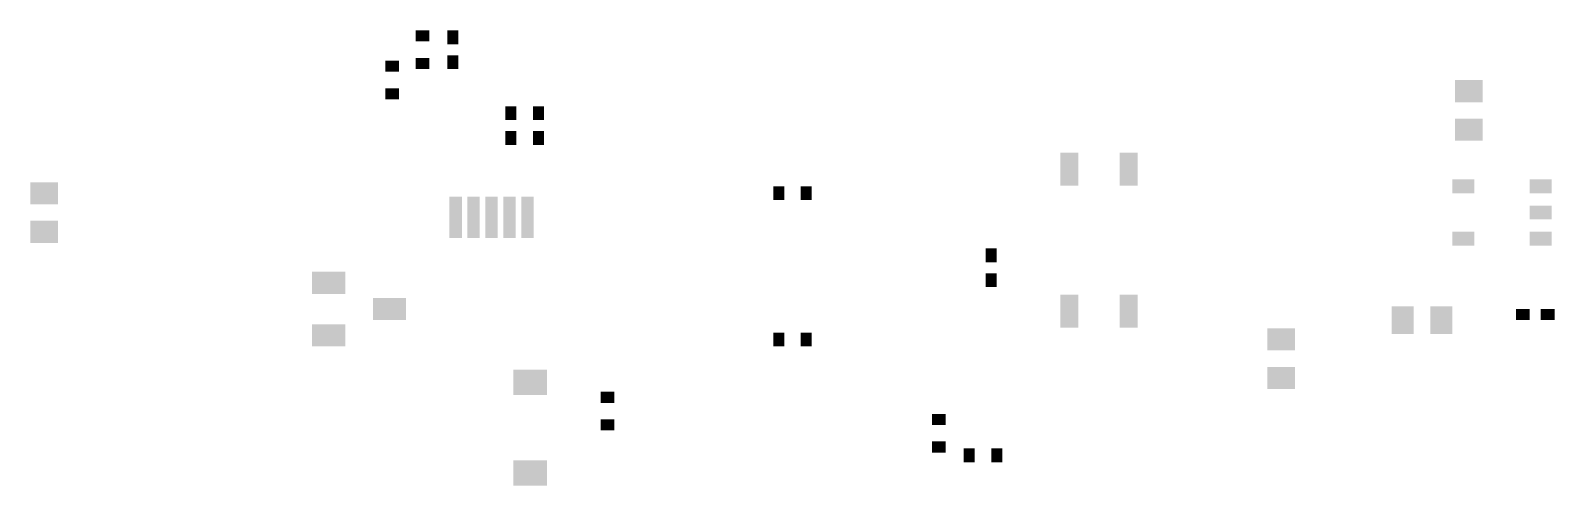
# Model space of a CAD drawing. Extents: x 2.3 to 57.5, y 2.1 to 18.6.
import ezdxf

# ---------------------------------------------------------------- set-up
doc = ezdxf.new("R2010")
doc.units = 0
doc.layers.add('31', color=253, linetype='CONTINUOUS')

# ---------------------------------------------------------------- blocks, each defined once
blk = doc.blocks.new('RECT')
blk.add_solid([(-0.5, -0.5), (0.5, -0.5), (-0.5, 0.5), (0.5, 0.5)])

msp = doc.modelspace()

# ---------------------------------------------------------------- block references
at = {"layer": '31'}
for p, xscale, yscale, rotation in [((16.5, 18.4), 0.4, 0.5, 90), ((17.6, 18.35), 0.5, 0.4, 270), ((17.6, 17.45), 0.5, 0.4, 270), ((15.4, 17.3), 0.4, 0.5, 90), ((16.5, 17.4), 0.4, 0.5, 90), ((15.4, 16.3), 0.4, 0.5, 90), ((19.7, 15.6), 0.4, 0.5, 180), ((20.7, 15.6), 0.4, 0.5, 180), ((19.7, 14.7), 0.4, 0.5, 180), ((20.7, 14.7), 0.4, 0.5, 180), ((39.925, 13.575), 1.2, 0.65, 270), ((42.075, 13.575), 1.2, 0.65, 270), ((29.4, 12.7), 0.4, 0.5, 180), ((30.4, 12.7), 0.4, 0.5, 180), ((54.2, 12.95), 0.5, 0.8, 90), ((57, 12.95), 0.5, 0.8, 90), ((17.7, 11.825), 1.5, 0.45, 90), ((18.35, 11.825), 1.5, 0.45, 90), ((19, 11.825), 1.5, 0.45, 90), ((19.65, 11.825), 1.5, 0.45, 90), ((20.3, 11.825), 1.5, 0.45, 90), ((57, 12), 0.5, 0.8, 270), ((54.2, 11.05), 0.5, 0.8, 90), ((57, 11.05), 0.5, 0.8, 90), ((37.1, 10.45), 0.5, 0.4, 270), ((13.1, 9.45), 0.8, 1.2, 270), ((37.1, 9.55), 0.5, 0.4, 270), ((15.3, 8.5), 0.8, 1.2, 270), ((39.925, 8.425), 1.2, 0.65, 270), ((42.075, 8.425), 1.2, 0.65, 270), ((56.35, 8.3), 0.5, 0.4, 180), ((57.25, 8.3), 0.5, 0.4, 180), ((13.1, 7.55), 0.8, 1.2, 270), ((20.4, 5.84), 0.915, 1.22, 90), ((23.2, 5.3), 0.4, 0.5, 270), ((23.2, 4.3), 0.4, 0.5, 270), ((35.2, 4.5), 0.4, 0.5, 270), ((35.2, 3.5), 0.4, 0.5, 270), ((20.4, 2.56), 0.915, 1.22, 90)]:
    msp.add_blockref('RECT', p, dxfattribs=dict(at, xscale=xscale, yscale=yscale, rotation=rotation))
at = {"layer": '31', "xscale": 0.8}
for p, rotation in [((54.4, 16.4), 90), ((54.4, 15), 90), ((2.8, 12.7), 90), ((2.8, 11.3), 90), ((52, 8.1), 180), ((53.4, 8.1), 180), ((47.6, 7.4), 90), ((47.6, 6), 90)]:
    msp.add_blockref('RECT', p, dxfattribs=dict(at, rotation=rotation))
at = {"layer": '31', "xscale": 0.4, "yscale": 0.5}
for p in [(29.4, 7.4), (30.4, 7.4), (36.3, 3.2), (37.3, 3.2)]:
    msp.add_blockref('RECT', p, dxfattribs=at)

doc.saveas('drawing.dxf')
